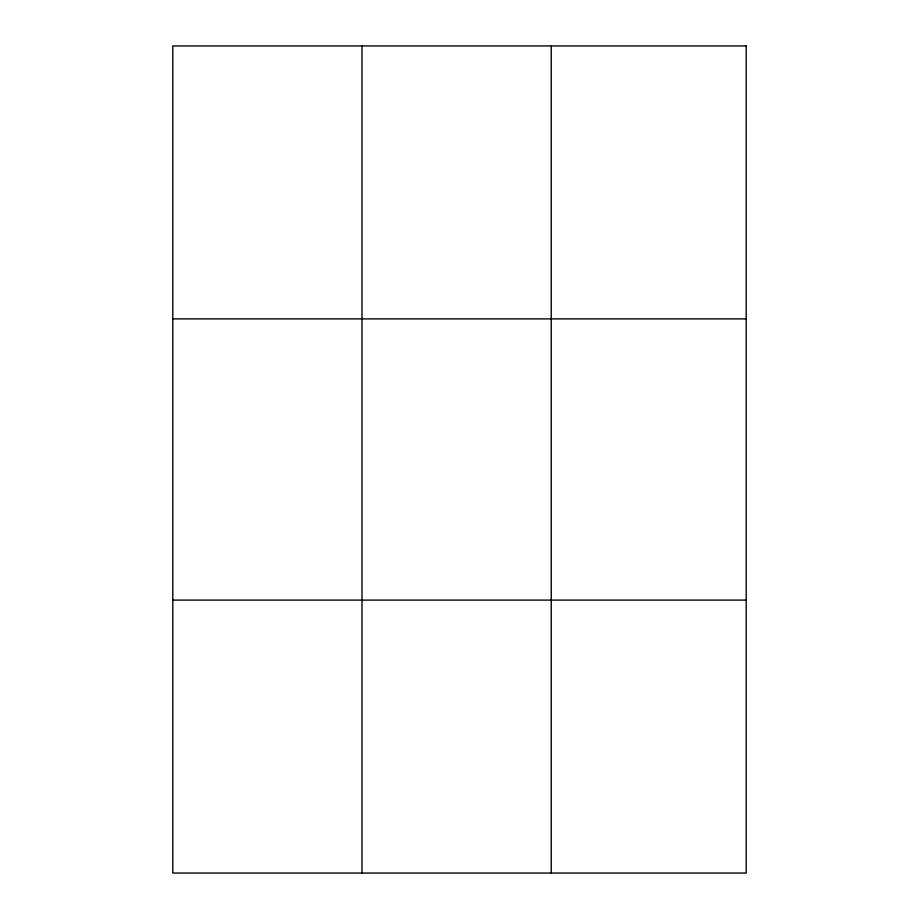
<?xml version="1.0" encoding="UTF-8"?>
<svg xmlns="http://www.w3.org/2000/svg" width="919" height="919" viewBox="0 0 919 919"><rect width="100%" height="100%" fill="white"/><g stroke="black" fill="none" stroke-linecap="round" stroke-linejoin="round"><path stroke-width="1.38" d="M362.017 873.05L362.017 45.95M551.251 873.05L551.251 45.95M172.795 318.893L746.205 318.893M172.795 600.107L746.205 600.107M746.205 45.95L746.205 873.05L172.795 873.05L172.795 45.95L746.205 45.95"/></g></svg>
